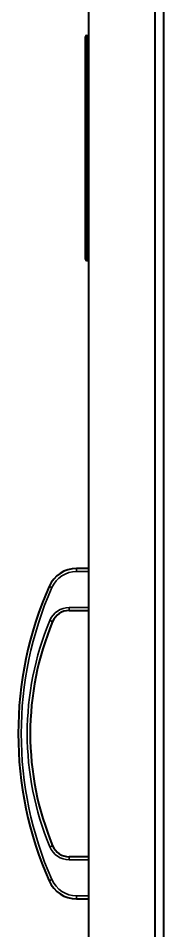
# Model space of a CAD drawing. Header units: millimetres. Extents: x 0 to 4752, y 0 to 3360.
# Drawn here: x 2655.2 to 2703.7, y 1491.3 to 1795.1 of the extents above; entities that cross this region are included whole.
import ezdxf

# ---------------------------------------------------------------- set-up
doc = ezdxf.new("R2010")
doc.units = ezdxf.units.MM
doc.header["$LTSCALE"] = 8
doc.layers.add('가시적인 것(ISO)', color=3, linetype='Continuous', lineweight=40)
doc.layers.add('가시적인 좁은 것(ISO)', color=3, linetype='Continuous', lineweight=35)

msp = doc.modelspace()

# ---------------------------------------------------------------- linework, layer by layer
at = {"layer": '가시적인 것(ISO)'}
for p, q in [((2678.709, 1111.882), (2678.709, 2001.882)), ((2700.709, 2001.882), (2700.709, 1111.882)), ((2703.709, 1101.882), (2703.709, 2001.882)), ((2677.609, 1714.882), (2677.609, 1788.882)), ((2678.109, 1789.382), (2678.709, 1789.382)), ((2678.109, 1714.382), (2678.709, 1714.382)), ((2678.709, 1611.882), (2674.646, 1611.882)), ((2672.216, 1597.882), (2678.709, 1597.882)), ((2678.709, 1515.882), (2672.216, 1515.882)), ((2674.646, 1501.882), (2678.709, 1501.882))]:
    msp.add_line(p, q, dxfattribs=at)
for centre, radius, start, end in [((2678.109, 1788.882), 0.5, 90, 180), ((2678.109, 1714.882), 0.5, 180, 270), ((2674.646, 1601.882), 10, 90, 156.31194), ((2777.217, 1556.882), 122.008, 156.31194, 203.68806), ((2672.216, 1591.882), 6, 90, 157.35719), ((2756.121, 1556.882), 96.913, 157.35719, 202.64281), ((2672.216, 1521.882), 6, 202.64281, 270), ((2674.646, 1511.882), 10, 203.68806, 270)]:
    msp.add_arc(centre, radius, start, end, dxfattribs=at)
at = {"layer": '가시적인 좁은 것(ISO)'}
for p, q in [((2678.109, 1714.382), (2678.109, 1789.382)), ((2674.646, 1610.882), (2674.646, 1611.882)), ((2674.646, 1610.882), (2678.709, 1610.882)), ((2666.404, 1605.498), (2665.488, 1605.9)), ((2672.216, 1598.882), (2672.216, 1597.882)), ((2678.709, 1598.882), (2672.216, 1598.882)), ((2665.756, 1594.577), (2666.679, 1594.192)), ((2665.756, 1519.187), (2666.679, 1519.572)), ((2672.216, 1514.882), (2672.216, 1515.882)), ((2672.216, 1514.882), (2678.709, 1514.882)), ((2666.404, 1508.266), (2665.488, 1507.864)), ((2674.646, 1502.882), (2674.646, 1501.882)), ((2678.709, 1502.882), (2674.646, 1502.882))]:
    msp.add_line(p, q, dxfattribs=at)
for centre, radius, start, end in [((2674.646, 1601.882), 9, 90, 156.31194), ((2777.217, 1556.882), 121.008, 156.31194, 203.68806), ((2672.216, 1591.882), 7, 90, 157.35719), ((2756.121, 1556.882), 97.913, 157.35719, 202.64281), ((2672.216, 1521.882), 7, 202.64281, 270), ((2674.646, 1511.882), 9, 203.68806, 270)]:
    msp.add_arc(centre, radius, start, end, dxfattribs=at)

doc.saveas('drawing.dxf')
